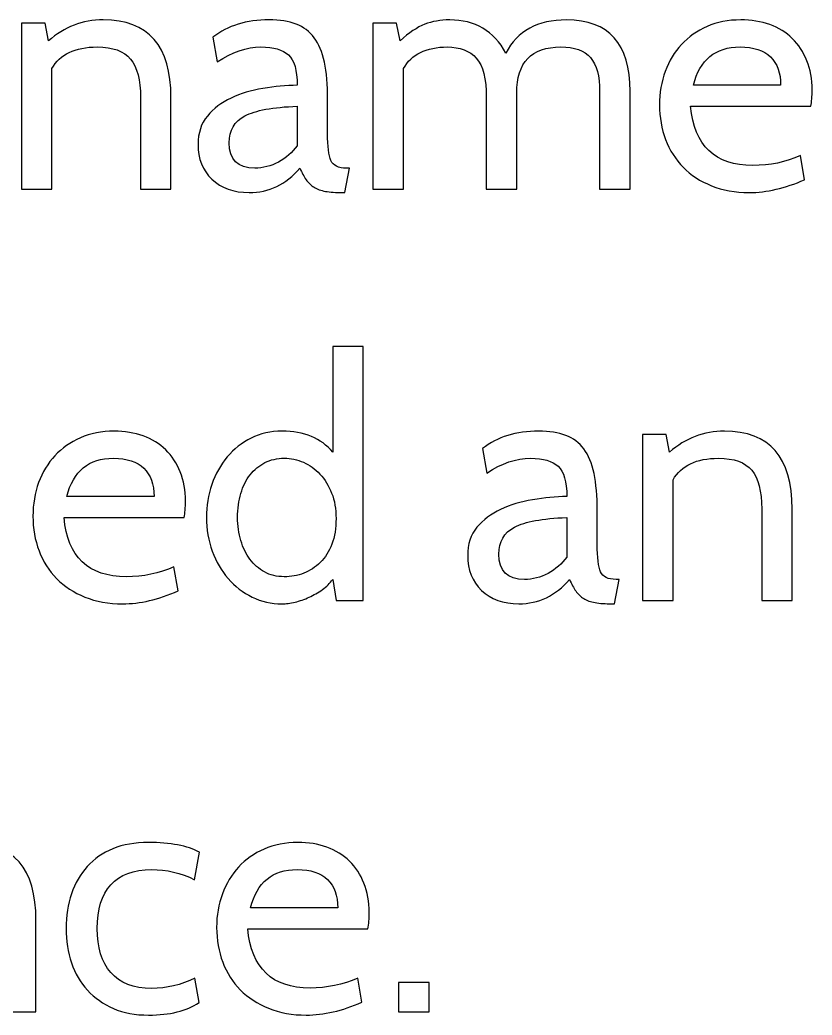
# Model space of a CAD drawing. Header units: centimetres. Extents: x -24 to 24.1, y -20.7 to 0.5.
# Drawn here: x 7.872 to 9.855, y -10.819 to -8.33 of the extents above; entities that cross this region are included whole.
import ezdxf

# ---------------------------------------------------------------- set-up
doc = ezdxf.new("R2010")
doc.units = ezdxf.units.CM
doc.header["$MEASUREMENT"] = 0
doc.layers.add('Layer 1', color=7, linetype='Continuous')

msp = doc.modelspace()

# ---------------------------------------------------------------- linework, layer by layer
at = {"layer": 'Layer 1', "color": 250}
for points, knots in [([(8.25016, -8.75331), (8.25016, -8.75331), (8.17395, -8.75331), (8.17395, -8.75331), (8.17395, -8.75331), (8.17395, -8.75331), (8.17395, -8.52471), (8.17395, -8.52471), (8.17395, -8.52471), (8.17395, -8.48012), (8.16563, -8.4478), (8.14898, -8.42777), (8.14898, -8.42777), (8.13233, -8.40773), (8.10453, -8.39771), (8.06558, -8.39771), (8.06558, -8.39771), (8.01027, -8.39771), (7.97245, -8.41577), (7.95213, -8.4519), (7.95213, -8.4519), (7.95213, -8.4519), (7.95213, -8.75331), (7.95213, -8.75331), (7.95213, -8.75331), (7.95213, -8.75331), (7.87593, -8.75331), (7.87593, -8.75331), (7.87593, -8.75331), (7.87593, -8.75331), (7.87593, -8.33844), (7.87593, -8.33844), (7.87593, -8.33844), (7.87593, -8.33844), (7.93519, -8.33844), (7.93519, -8.33844), (7.93519, -8.33844), (7.93519, -8.33844), (7.94366, -8.38247), (7.94366, -8.38247), (7.94366, -8.38247), (7.98317, -8.34747), (8.02889, -8.32997), (8.08082, -8.32997), (8.08082, -8.32997), (8.19371, -8.32997), (8.25016, -8.39489), (8.25016, -8.52471), (8.25016, -8.52471), (8.25016, -8.52471), (8.25016, -8.75331), (8.25016, -8.75331)], [0, 0, 0, 0, 0.0714286, 0.0714286, 0.0714286, 0.0714286, 0.1428571, 0.1428571, 0.1428571, 0.1428571, 0.2142857, 0.2142857, 0.2142857, 0.2142857, 0.2857143, 0.2857143, 0.2857143, 0.2857143, 0.3571429, 0.3571429, 0.3571429, 0.3571429, 0.4285714, 0.4285714, 0.4285714, 0.4285714, 0.5, 0.5, 0.5, 0.5, 0.5714286, 0.5714286, 0.5714286, 0.5714286, 0.6428571, 0.6428571, 0.6428571, 0.6428571, 0.7142857, 0.7142857, 0.7142857, 0.7142857, 0.7857143, 0.7857143, 0.7857143, 0.7857143, 0.8571429, 0.8571429, 0.8571429, 0.8571429, 1, 1, 1, 1]), ([(8.6972, -8.70082), (8.6972, -8.70082), (8.68534, -8.76178), (8.68534, -8.76178), (8.68534, -8.76178), (8.68534, -8.76178), (8.67942, -8.76178), (8.67942, -8.76178), (8.67942, -8.76178), (8.66248, -8.76178), (8.64837, -8.76079), (8.63708, -8.75881), (8.63708, -8.75881), (8.6258, -8.75684), (8.6162, -8.75345), (8.6083, -8.74865), (8.6083, -8.74865), (8.6004, -8.74386), (8.59376, -8.73751), (8.5884, -8.7296), (8.5884, -8.7296), (8.58304, -8.7217), (8.57782, -8.71211), (8.57274, -8.70082), (8.57274, -8.70082), (8.53774, -8.74146), (8.49541, -8.76178), (8.44574, -8.76178), (8.44574, -8.76178), (8.40679, -8.76178), (8.37575, -8.75063), (8.3526, -8.72833), (8.3526, -8.72833), (8.32946, -8.70604), (8.31789, -8.67711), (8.31789, -8.64155), (8.31789, -8.64155), (8.31789, -8.61276), (8.32565, -8.58906), (8.34117, -8.57043), (8.34117, -8.57043), (8.3567, -8.5518), (8.37645, -8.53684), (8.40044, -8.52556), (8.40044, -8.52556), (8.42443, -8.51427), (8.4511, -8.50622), (8.48045, -8.50143), (8.48045, -8.50143), (8.5098, -8.49663), (8.53831, -8.49395), (8.56596, -8.49338), (8.56596, -8.49338), (8.56596, -8.45613), (8.55877, -8.43087), (8.54437, -8.41761), (8.54437, -8.41761), (8.52998, -8.40434), (8.50698, -8.39771), (8.47537, -8.39771), (8.47537, -8.39771), (8.43925, -8.39771), (8.40284, -8.41013), (8.36615, -8.43496), (8.36615, -8.43496), (8.36615, -8.43496), (8.35514, -8.37316), (8.35514, -8.37316), (8.35514, -8.37316), (8.3924, -8.34437), (8.43925, -8.32997), (8.49569, -8.32997), (8.49569, -8.32997), (8.52222, -8.32997), (8.5448, -8.3335), (8.56342, -8.34056), (8.56342, -8.34056), (8.58205, -8.34761), (8.59715, -8.3589), (8.60872, -8.37443), (8.60872, -8.37443), (8.62029, -8.38995), (8.62876, -8.41041), (8.63412, -8.43581), (8.63412, -8.43581), (8.63948, -8.46121), (8.64216, -8.49225), (8.64216, -8.52894), (8.64216, -8.52894), (8.64216, -8.52894), (8.64216, -8.61361), (8.64216, -8.61361), (8.64216, -8.61361), (8.64216, -8.64635), (8.64499, -8.66907), (8.65063, -8.68177), (8.65063, -8.68177), (8.65628, -8.69447), (8.66926, -8.70082), (8.68958, -8.70082), (8.68958, -8.70082), (8.68958, -8.70082), (8.6972, -8.70082), (8.6972, -8.70082)], [0, 0, 0, 0, 0.037037, 0.037037, 0.037037, 0.037037, 0.0740741, 0.0740741, 0.0740741, 0.0740741, 0.1111111, 0.1111111, 0.1111111, 0.1111111, 0.1481481, 0.1481481, 0.1481481, 0.1481481, 0.1851852, 0.1851852, 0.1851852, 0.1851852, 0.2222222, 0.2222222, 0.2222222, 0.2222222, 0.2592593, 0.2592593, 0.2592593, 0.2592593, 0.2962963, 0.2962963, 0.2962963, 0.2962963, 0.3333333, 0.3333333, 0.3333333, 0.3333333, 0.3703704, 0.3703704, 0.3703704, 0.3703704, 0.4074074, 0.4074074, 0.4074074, 0.4074074, 0.4444444, 0.4444444, 0.4444444, 0.4444444, 0.4814815, 0.4814815, 0.4814815, 0.4814815, 0.5185185, 0.5185185, 0.5185185, 0.5185185, 0.5555556, 0.5555556, 0.5555556, 0.5555556, 0.5925926, 0.5925926, 0.5925926, 0.5925926, 0.6296296, 0.6296296, 0.6296296, 0.6296296, 0.6666667, 0.6666667, 0.6666667, 0.6666667, 0.7037037, 0.7037037, 0.7037037, 0.7037037, 0.7407407, 0.7407407, 0.7407407, 0.7407407, 0.7777778, 0.7777778, 0.7777778, 0.7777778, 0.8148148, 0.8148148, 0.8148148, 0.8148148, 0.8518519, 0.8518519, 0.8518519, 0.8518519, 0.8888889, 0.8888889, 0.8888889, 0.8888889, 0.9259259, 0.9259259, 0.9259259, 0.9259259, 1, 1, 1, 1]), ([(9.39909, -8.75331), (9.39909, -8.75331), (9.32289, -8.75331), (9.32289, -8.75331), (9.32289, -8.75331), (9.32289, -8.75331), (9.32289, -8.50947), (9.32289, -8.50947), (9.32289, -8.50947), (9.32289, -8.47052), (9.31527, -8.44216), (9.30003, -8.42438), (9.30003, -8.42438), (9.28479, -8.4066), (9.25995, -8.39771), (9.22552, -8.39771), (9.22552, -8.39771), (9.15214, -8.39771), (9.11545, -8.43609), (9.11545, -8.51286), (9.11545, -8.51286), (9.11545, -8.51286), (9.11545, -8.75331), (9.11545, -8.75331), (9.11545, -8.75331), (9.11545, -8.75331), (9.03925, -8.75331), (9.03925, -8.75331), (9.03925, -8.75331), (9.03925, -8.75331), (9.03925, -8.52471), (9.03925, -8.52471), (9.03925, -8.52471), (9.03925, -8.4773), (9.03093, -8.44428), (9.01427, -8.42565), (9.01427, -8.42565), (8.99762, -8.40702), (8.97349, -8.39771), (8.94188, -8.39771), (8.94188, -8.39771), (8.88883, -8.39771), (8.85214, -8.41577), (8.83182, -8.4519), (8.83182, -8.4519), (8.83182, -8.4519), (8.83182, -8.75331), (8.83182, -8.75331), (8.83182, -8.75331), (8.83182, -8.75331), (8.75562, -8.75331), (8.75562, -8.75331), (8.75562, -8.75331), (8.75562, -8.75331), (8.75562, -8.33844), (8.75562, -8.33844), (8.75562, -8.33844), (8.75562, -8.33844), (8.81488, -8.33844), (8.81488, -8.33844), (8.81488, -8.33844), (8.81488, -8.33844), (8.82335, -8.38247), (8.82335, -8.38247), (8.82335, -8.38247), (8.84593, -8.36215), (8.86653, -8.34832), (8.88516, -8.34098), (8.88516, -8.34098), (8.90378, -8.33364), (8.92467, -8.32997), (8.94781, -8.32997), (8.94781, -8.32997), (9.01103, -8.32997), (9.05788, -8.35763), (9.08836, -8.41295), (9.08836, -8.41295), (9.11714, -8.35763), (9.16766, -8.32997), (9.23991, -8.32997), (9.23991, -8.32997), (9.34603, -8.32997), (9.39909, -8.38952), (9.39909, -8.50862), (9.39909, -8.50862), (9.39909, -8.50862), (9.39909, -8.75331), (9.39909, -8.75331)], [0, 0, 0, 0, 0.0434783, 0.0434783, 0.0434783, 0.0434783, 0.0869565, 0.0869565, 0.0869565, 0.0869565, 0.1304348, 0.1304348, 0.1304348, 0.1304348, 0.173913, 0.173913, 0.173913, 0.173913, 0.2173913, 0.2173913, 0.2173913, 0.2173913, 0.2608696, 0.2608696, 0.2608696, 0.2608696, 0.3043478, 0.3043478, 0.3043478, 0.3043478, 0.3478261, 0.3478261, 0.3478261, 0.3478261, 0.3913043, 0.3913043, 0.3913043, 0.3913043, 0.4347826, 0.4347826, 0.4347826, 0.4347826, 0.4782609, 0.4782609, 0.4782609, 0.4782609, 0.5217391, 0.5217391, 0.5217391, 0.5217391, 0.5652174, 0.5652174, 0.5652174, 0.5652174, 0.6086957, 0.6086957, 0.6086957, 0.6086957, 0.6521739, 0.6521739, 0.6521739, 0.6521739, 0.6956522, 0.6956522, 0.6956522, 0.6956522, 0.7391304, 0.7391304, 0.7391304, 0.7391304, 0.7826087, 0.7826087, 0.7826087, 0.7826087, 0.826087, 0.826087, 0.826087, 0.826087, 0.8695652, 0.8695652, 0.8695652, 0.8695652, 0.9130435, 0.9130435, 0.9130435, 0.9130435, 1, 1, 1, 1]), ([(9.85121, -8.54588), (9.85121, -8.54588), (9.55064, -8.54588), (9.55064, -8.54588), (9.55064, -8.54588), (9.55967, -8.64465), (9.6116, -8.69404), (9.70643, -8.69404), (9.70643, -8.69404), (9.74876, -8.69404), (9.78855, -8.68586), (9.82581, -8.66949), (9.82581, -8.66949), (9.82581, -8.66949), (9.83597, -8.7296), (9.83597, -8.7296), (9.83597, -8.7296), (9.78686, -8.75105), (9.74058, -8.76178), (9.69711, -8.76178), (9.69711, -8.76178), (9.66212, -8.76178), (9.63065, -8.75613), (9.60271, -8.74484), (9.60271, -8.74484), (9.57477, -8.73355), (9.5512, -8.71817), (9.53201, -8.6987), (9.53201, -8.6987), (9.51282, -8.67923), (9.49815, -8.65608), (9.48799, -8.62927), (9.48799, -8.62927), (9.47783, -8.60246), (9.47275, -8.57353), (9.47275, -8.54249), (9.47275, -8.54249), (9.47275, -8.51257), (9.47754, -8.48463), (9.48714, -8.45867), (9.48714, -8.45867), (9.49674, -8.4327), (9.51028, -8.41027), (9.52778, -8.39136), (9.52778, -8.39136), (9.54528, -8.37245), (9.56659, -8.35749), (9.5917, -8.34649), (9.5917, -8.34649), (9.61682, -8.33548), (9.6449, -8.32997), (9.67595, -8.32997), (9.67595, -8.32997), (9.70248, -8.32997), (9.72675, -8.33393), (9.74876, -8.34183), (9.74876, -8.34183), (9.77077, -8.34973), (9.78954, -8.3613), (9.80506, -8.37654), (9.80506, -8.37654), (9.82059, -8.39178), (9.83272, -8.41027), (9.84147, -8.432), (9.84147, -8.432), (9.85022, -8.45373), (9.85459, -8.47814), (9.85459, -8.50524), (9.85459, -8.50524), (9.85459, -8.52104), (9.85347, -8.53459), (9.85121, -8.54588)], [0, 0, 0, 0, 0.0526316, 0.0526316, 0.0526316, 0.0526316, 0.1052632, 0.1052632, 0.1052632, 0.1052632, 0.1578947, 0.1578947, 0.1578947, 0.1578947, 0.2105263, 0.2105263, 0.2105263, 0.2105263, 0.2631579, 0.2631579, 0.2631579, 0.2631579, 0.3157895, 0.3157895, 0.3157895, 0.3157895, 0.3684211, 0.3684211, 0.3684211, 0.3684211, 0.4210526, 0.4210526, 0.4210526, 0.4210526, 0.4736842, 0.4736842, 0.4736842, 0.4736842, 0.5263158, 0.5263158, 0.5263158, 0.5263158, 0.5789474, 0.5789474, 0.5789474, 0.5789474, 0.6315789, 0.6315789, 0.6315789, 0.6315789, 0.6842105, 0.6842105, 0.6842105, 0.6842105, 0.7368421, 0.7368421, 0.7368421, 0.7368421, 0.7894737, 0.7894737, 0.7894737, 0.7894737, 0.8421053, 0.8421053, 0.8421053, 0.8421053, 0.8947368, 0.8947368, 0.8947368, 0.8947368, 1, 1, 1, 1]), ([(9.67425, -8.39771), (9.61273, -8.39771), (9.57378, -8.4296), (9.55741, -8.49338), (9.55741, -8.49338), (9.55741, -8.49338), (9.77585, -8.49338), (9.77585, -8.49338), (9.77585, -8.49338), (9.77585, -8.4629), (9.76739, -8.43934), (9.75045, -8.42269), (9.75045, -8.42269), (9.73352, -8.40603), (9.70812, -8.39771), (9.67425, -8.39771)], [0, 0, 0, 0, 0.2, 0.2, 0.2, 0.2, 0.4, 0.4, 0.4, 0.4, 0.6, 0.6, 0.6, 0.6, 1, 1, 1, 1]), ([(8.56596, -8.64494), (8.56596, -8.64494), (8.56596, -8.54588), (8.56596, -8.54588), (8.56596, -8.54588), (8.505, -8.54813), (8.4614, -8.55618), (8.43515, -8.57001), (8.43515, -8.57001), (8.40891, -8.58383), (8.39578, -8.60627), (8.39578, -8.63732), (8.39578, -8.63732), (8.39578, -8.67965), (8.41723, -8.70082), (8.46013, -8.70082), (8.46013, -8.70082), (8.48045, -8.70082), (8.50007, -8.69574), (8.51897, -8.68558), (8.51897, -8.68558), (8.53788, -8.67542), (8.55355, -8.66187), (8.56596, -8.64494)], [0, 0, 0, 0, 0.1428571, 0.1428571, 0.1428571, 0.1428571, 0.2857143, 0.2857143, 0.2857143, 0.2857143, 0.4285714, 0.4285714, 0.4285714, 0.4285714, 0.5714286, 0.5714286, 0.5714286, 0.5714286, 0.7142857, 0.7142857, 0.7142857, 0.7142857, 1, 1, 1, 1]), ([(8.73104, -9.78202), (8.73104, -9.78202), (8.66331, -9.78202), (8.66331, -9.78202), (8.66331, -9.78202), (8.66331, -9.78202), (8.65484, -9.72953), (8.65484, -9.72953), (8.65484, -9.72953), (8.64807, -9.73912), (8.63946, -9.74759), (8.62902, -9.75493), (8.62902, -9.75493), (8.61858, -9.76226), (8.60757, -9.76861), (8.596, -9.77398), (8.596, -9.77398), (8.58443, -9.77934), (8.57271, -9.78343), (8.56086, -9.78625), (8.56086, -9.78625), (8.54901, -9.78908), (8.538, -9.79049), (8.52784, -9.79049), (8.52784, -9.79049), (8.50131, -9.79049), (8.47648, -9.78484), (8.45333, -9.77355), (8.45333, -9.77355), (8.43019, -9.76226), (8.41015, -9.74688), (8.39322, -9.72741), (8.39322, -9.72741), (8.37629, -9.70794), (8.36302, -9.68508), (8.35343, -9.65883), (8.35343, -9.65883), (8.34383, -9.63258), (8.33903, -9.6045), (8.33903, -9.57459), (8.33903, -9.57459), (8.33903, -9.5458), (8.34355, -9.51828), (8.35258, -9.49204), (8.35258, -9.49204), (8.36161, -9.46579), (8.37445, -9.44279), (8.3911, -9.42303), (8.3911, -9.42303), (8.40775, -9.40328), (8.42765, -9.38761), (8.45079, -9.37604), (8.45079, -9.37604), (8.47394, -9.36447), (8.49962, -9.35868), (8.52784, -9.35868), (8.52784, -9.35868), (8.58372, -9.35868), (8.62605, -9.37618), (8.65484, -9.41118), (8.65484, -9.41118), (8.65484, -9.41118), (8.65484, -9.14702), (8.65484, -9.14702), (8.65484, -9.14702), (8.65484, -9.14702), (8.73104, -9.14702), (8.73104, -9.14702), (8.73104, -9.14702), (8.73104, -9.14702), (8.73104, -9.78202), (8.73104, -9.78202)], [0, 0, 0, 0, 0.0526316, 0.0526316, 0.0526316, 0.0526316, 0.1052632, 0.1052632, 0.1052632, 0.1052632, 0.1578947, 0.1578947, 0.1578947, 0.1578947, 0.2105263, 0.2105263, 0.2105263, 0.2105263, 0.2631579, 0.2631579, 0.2631579, 0.2631579, 0.3157895, 0.3157895, 0.3157895, 0.3157895, 0.3684211, 0.3684211, 0.3684211, 0.3684211, 0.4210526, 0.4210526, 0.4210526, 0.4210526, 0.4736842, 0.4736842, 0.4736842, 0.4736842, 0.5263158, 0.5263158, 0.5263158, 0.5263158, 0.5789474, 0.5789474, 0.5789474, 0.5789474, 0.6315789, 0.6315789, 0.6315789, 0.6315789, 0.6842105, 0.6842105, 0.6842105, 0.6842105, 0.7368421, 0.7368421, 0.7368421, 0.7368421, 0.7894737, 0.7894737, 0.7894737, 0.7894737, 0.8421053, 0.8421053, 0.8421053, 0.8421053, 0.8947368, 0.8947368, 0.8947368, 0.8947368, 1, 1, 1, 1]), ([(8.28315, -9.57459), (8.28315, -9.57459), (7.98258, -9.57459), (7.98258, -9.57459), (7.98258, -9.57459), (7.99161, -9.67336), (8.04354, -9.72275), (8.13837, -9.72275), (8.13837, -9.72275), (8.1807, -9.72275), (8.22049, -9.71457), (8.25775, -9.6982), (8.25775, -9.6982), (8.25775, -9.6982), (8.26791, -9.75831), (8.26791, -9.75831), (8.26791, -9.75831), (8.2188, -9.77976), (8.17252, -9.79049), (8.12905, -9.79049), (8.12905, -9.79049), (8.09406, -9.79049), (8.06259, -9.78484), (8.03465, -9.77355), (8.03465, -9.77355), (8.00671, -9.76226), (7.98314, -9.74688), (7.96395, -9.72741), (7.96395, -9.72741), (7.94476, -9.70794), (7.93009, -9.68479), (7.91993, -9.65798), (7.91993, -9.65798), (7.90977, -9.63117), (7.90469, -9.60224), (7.90469, -9.5712), (7.90469, -9.5712), (7.90469, -9.54128), (7.90948, -9.51334), (7.91908, -9.48738), (7.91908, -9.48738), (7.92868, -9.46141), (7.94222, -9.43898), (7.95972, -9.42007), (7.95972, -9.42007), (7.97722, -9.40116), (7.99853, -9.3862), (8.02364, -9.3752), (8.02364, -9.3752), (8.04876, -9.36419), (8.07684, -9.35868), (8.10789, -9.35868), (8.10789, -9.35868), (8.13442, -9.35868), (8.15869, -9.36264), (8.1807, -9.37054), (8.1807, -9.37054), (8.20271, -9.37844), (8.22148, -9.39001), (8.237, -9.40525), (8.237, -9.40525), (8.25253, -9.42049), (8.26466, -9.43898), (8.27341, -9.46071), (8.27341, -9.46071), (8.28216, -9.48244), (8.28653, -9.50685), (8.28653, -9.53395), (8.28653, -9.53395), (8.28653, -9.54975), (8.28541, -9.5633), (8.28315, -9.57459)], [0, 0, 0, 0, 0.0526316, 0.0526316, 0.0526316, 0.0526316, 0.1052632, 0.1052632, 0.1052632, 0.1052632, 0.1578947, 0.1578947, 0.1578947, 0.1578947, 0.2105263, 0.2105263, 0.2105263, 0.2105263, 0.2631579, 0.2631579, 0.2631579, 0.2631579, 0.3157895, 0.3157895, 0.3157895, 0.3157895, 0.3684211, 0.3684211, 0.3684211, 0.3684211, 0.4210526, 0.4210526, 0.4210526, 0.4210526, 0.4736842, 0.4736842, 0.4736842, 0.4736842, 0.5263158, 0.5263158, 0.5263158, 0.5263158, 0.5789474, 0.5789474, 0.5789474, 0.5789474, 0.6315789, 0.6315789, 0.6315789, 0.6315789, 0.6842105, 0.6842105, 0.6842105, 0.6842105, 0.7368421, 0.7368421, 0.7368421, 0.7368421, 0.7894737, 0.7894737, 0.7894737, 0.7894737, 0.8421053, 0.8421053, 0.8421053, 0.8421053, 0.8947368, 0.8947368, 0.8947368, 0.8947368, 1, 1, 1, 1]), ([(9.37197, -9.72953), (9.37197, -9.72953), (9.36011, -9.79049), (9.36011, -9.79049), (9.36011, -9.79049), (9.36011, -9.79049), (9.35419, -9.79049), (9.35419, -9.79049), (9.35419, -9.79049), (9.33725, -9.79049), (9.32314, -9.7895), (9.31185, -9.78752), (9.31185, -9.78752), (9.30057, -9.78555), (9.29097, -9.78216), (9.28307, -9.77736), (9.28307, -9.77736), (9.27517, -9.77257), (9.26853, -9.76622), (9.26317, -9.75831), (9.26317, -9.75831), (9.25781, -9.75041), (9.25259, -9.74082), (9.24751, -9.72953), (9.24751, -9.72953), (9.21251, -9.77017), (9.17018, -9.79049), (9.12051, -9.79049), (9.12051, -9.79049), (9.08156, -9.79049), (9.05052, -9.77934), (9.02737, -9.75704), (9.02737, -9.75704), (9.00423, -9.73475), (8.99266, -9.70582), (8.99266, -9.67026), (8.99266, -9.67026), (8.99266, -9.64147), (9.00042, -9.61777), (9.01594, -9.59914), (9.01594, -9.59914), (9.03147, -9.58051), (9.05122, -9.56555), (9.07521, -9.55427), (9.07521, -9.55427), (9.0992, -9.54298), (9.12587, -9.53493), (9.15522, -9.53014), (9.15522, -9.53014), (9.18457, -9.52534), (9.21308, -9.52266), (9.24073, -9.52209), (9.24073, -9.52209), (9.24073, -9.48484), (9.23354, -9.45958), (9.21914, -9.44632), (9.21914, -9.44632), (9.20475, -9.43305), (9.18175, -9.42642), (9.15014, -9.42642), (9.15014, -9.42642), (9.11402, -9.42642), (9.07761, -9.43884), (9.04092, -9.46367), (9.04092, -9.46367), (9.04092, -9.46367), (9.02991, -9.40187), (9.02991, -9.40187), (9.02991, -9.40187), (9.06717, -9.37308), (9.11402, -9.35868), (9.17046, -9.35868), (9.17046, -9.35868), (9.19699, -9.35868), (9.21957, -9.36221), (9.23819, -9.36927), (9.23819, -9.36927), (9.25682, -9.37632), (9.27192, -9.38761), (9.28349, -9.40314), (9.28349, -9.40314), (9.29506, -9.41866), (9.30353, -9.43912), (9.30889, -9.46452), (9.30889, -9.46452), (9.31425, -9.48992), (9.31693, -9.52096), (9.31693, -9.55765), (9.31693, -9.55765), (9.31693, -9.55765), (9.31693, -9.64232), (9.31693, -9.64232), (9.31693, -9.64232), (9.31693, -9.67506), (9.31976, -9.69778), (9.3254, -9.71048), (9.3254, -9.71048), (9.33105, -9.72318), (9.34403, -9.72953), (9.36435, -9.72953), (9.36435, -9.72953), (9.36435, -9.72953), (9.37197, -9.72953), (9.37197, -9.72953)], [0, 0, 0, 0, 0.037037, 0.037037, 0.037037, 0.037037, 0.0740741, 0.0740741, 0.0740741, 0.0740741, 0.1111111, 0.1111111, 0.1111111, 0.1111111, 0.1481481, 0.1481481, 0.1481481, 0.1481481, 0.1851852, 0.1851852, 0.1851852, 0.1851852, 0.2222222, 0.2222222, 0.2222222, 0.2222222, 0.2592593, 0.2592593, 0.2592593, 0.2592593, 0.2962963, 0.2962963, 0.2962963, 0.2962963, 0.3333333, 0.3333333, 0.3333333, 0.3333333, 0.3703704, 0.3703704, 0.3703704, 0.3703704, 0.4074074, 0.4074074, 0.4074074, 0.4074074, 0.4444444, 0.4444444, 0.4444444, 0.4444444, 0.4814815, 0.4814815, 0.4814815, 0.4814815, 0.5185185, 0.5185185, 0.5185185, 0.5185185, 0.5555556, 0.5555556, 0.5555556, 0.5555556, 0.5925926, 0.5925926, 0.5925926, 0.5925926, 0.6296296, 0.6296296, 0.6296296, 0.6296296, 0.6666667, 0.6666667, 0.6666667, 0.6666667, 0.7037037, 0.7037037, 0.7037037, 0.7037037, 0.7407407, 0.7407407, 0.7407407, 0.7407407, 0.7777778, 0.7777778, 0.7777778, 0.7777778, 0.8148148, 0.8148148, 0.8148148, 0.8148148, 0.8518519, 0.8518519, 0.8518519, 0.8518519, 0.8888889, 0.8888889, 0.8888889, 0.8888889, 0.9259259, 0.9259259, 0.9259259, 0.9259259, 1, 1, 1, 1]), ([(9.80462, -9.78202), (9.80462, -9.78202), (9.72841, -9.78202), (9.72841, -9.78202), (9.72841, -9.78202), (9.72841, -9.78202), (9.72841, -9.55342), (9.72841, -9.55342), (9.72841, -9.55342), (9.72841, -9.50883), (9.72009, -9.47651), (9.70344, -9.45648), (9.70344, -9.45648), (9.68679, -9.43644), (9.65899, -9.42642), (9.62004, -9.42642), (9.62004, -9.42642), (9.56473, -9.42642), (9.52691, -9.44448), (9.50659, -9.48061), (9.50659, -9.48061), (9.50659, -9.48061), (9.50659, -9.78202), (9.50659, -9.78202), (9.50659, -9.78202), (9.50659, -9.78202), (9.43039, -9.78202), (9.43039, -9.78202), (9.43039, -9.78202), (9.43039, -9.78202), (9.43039, -9.36715), (9.43039, -9.36715), (9.43039, -9.36715), (9.43039, -9.36715), (9.48965, -9.36715), (9.48965, -9.36715), (9.48965, -9.36715), (9.48965, -9.36715), (9.49812, -9.41118), (9.49812, -9.41118), (9.49812, -9.41118), (9.53763, -9.37618), (9.58335, -9.35868), (9.63528, -9.35868), (9.63528, -9.35868), (9.74817, -9.35868), (9.80462, -9.4236), (9.80462, -9.55342), (9.80462, -9.55342), (9.80462, -9.55342), (9.80462, -9.78202), (9.80462, -9.78202)], [0, 0, 0, 0, 0.0714286, 0.0714286, 0.0714286, 0.0714286, 0.1428571, 0.1428571, 0.1428571, 0.1428571, 0.2142857, 0.2142857, 0.2142857, 0.2142857, 0.2857143, 0.2857143, 0.2857143, 0.2857143, 0.3571429, 0.3571429, 0.3571429, 0.3571429, 0.4285714, 0.4285714, 0.4285714, 0.4285714, 0.5, 0.5, 0.5, 0.5, 0.5714286, 0.5714286, 0.5714286, 0.5714286, 0.6428571, 0.6428571, 0.6428571, 0.6428571, 0.7142857, 0.7142857, 0.7142857, 0.7142857, 0.7857143, 0.7857143, 0.7857143, 0.7857143, 0.8571429, 0.8571429, 0.8571429, 0.8571429, 1, 1, 1, 1]), ([(8.10619, -9.42642), (8.04467, -9.42642), (8.00572, -9.45831), (7.98935, -9.52209), (7.98935, -9.52209), (7.98935, -9.52209), (8.20779, -9.52209), (8.20779, -9.52209), (8.20779, -9.52209), (8.20779, -9.49161), (8.19933, -9.46805), (8.18239, -9.4514), (8.18239, -9.4514), (8.16546, -9.43474), (8.14006, -9.42642), (8.10619, -9.42642)], [0, 0, 0, 0, 0.2, 0.2, 0.2, 0.2, 0.4, 0.4, 0.4, 0.4, 0.6, 0.6, 0.6, 0.6, 1, 1, 1, 1]), ([(8.53377, -9.42642), (8.51571, -9.42642), (8.49948, -9.43009), (8.48508, -9.43743), (8.48508, -9.43743), (8.47069, -9.44476), (8.45841, -9.45492), (8.44825, -9.46791), (8.44825, -9.46791), (8.43809, -9.48089), (8.43033, -9.49641), (8.42497, -9.51447), (8.42497, -9.51447), (8.41961, -9.53253), (8.41693, -9.55257), (8.41693, -9.57459), (8.41693, -9.57459), (8.41693, -9.59491), (8.41961, -9.6141), (8.42497, -9.63216), (8.42497, -9.63216), (8.43033, -9.65022), (8.43795, -9.66589), (8.44783, -9.67915), (8.44783, -9.67915), (8.45771, -9.69241), (8.46984, -9.703), (8.48424, -9.7109), (8.48424, -9.7109), (8.49863, -9.7188), (8.51514, -9.72275), (8.53377, -9.72275), (8.53377, -9.72275), (8.5507, -9.72275), (8.56693, -9.71979), (8.58245, -9.71386), (8.58245, -9.71386), (8.59797, -9.70794), (8.6118, -9.69891), (8.62394, -9.68677), (8.62394, -9.68677), (8.63607, -9.67463), (8.64567, -9.65939), (8.65272, -9.64105), (8.65272, -9.64105), (8.65978, -9.6227), (8.66331, -9.6014), (8.66331, -9.57713), (8.66331, -9.57713), (8.66331, -9.55342), (8.65964, -9.53225), (8.6523, -9.51363), (8.6523, -9.51363), (8.64496, -9.495), (8.63523, -9.47919), (8.62309, -9.46621), (8.62309, -9.46621), (8.61096, -9.45323), (8.59713, -9.44335), (8.5816, -9.43658), (8.5816, -9.43658), (8.56608, -9.42981), (8.55014, -9.42642), (8.53377, -9.42642)], [0, 0, 0, 0, 0.0588235, 0.0588235, 0.0588235, 0.0588235, 0.1176471, 0.1176471, 0.1176471, 0.1176471, 0.1764706, 0.1764706, 0.1764706, 0.1764706, 0.2352941, 0.2352941, 0.2352941, 0.2352941, 0.2941176, 0.2941176, 0.2941176, 0.2941176, 0.3529412, 0.3529412, 0.3529412, 0.3529412, 0.4117647, 0.4117647, 0.4117647, 0.4117647, 0.4705882, 0.4705882, 0.4705882, 0.4705882, 0.5294118, 0.5294118, 0.5294118, 0.5294118, 0.5882353, 0.5882353, 0.5882353, 0.5882353, 0.6470588, 0.6470588, 0.6470588, 0.6470588, 0.7058824, 0.7058824, 0.7058824, 0.7058824, 0.7647059, 0.7647059, 0.7647059, 0.7647059, 0.8235294, 0.8235294, 0.8235294, 0.8235294, 0.8823529, 0.8823529, 0.8823529, 0.8823529, 1, 1, 1, 1]), ([(9.24073, -9.67365), (9.24073, -9.67365), (9.24073, -9.57459), (9.24073, -9.57459), (9.24073, -9.57459), (9.17977, -9.57684), (9.13617, -9.58489), (9.10992, -9.59872), (9.10992, -9.59872), (9.08368, -9.61254), (9.07055, -9.63498), (9.07055, -9.66603), (9.07055, -9.66603), (9.07055, -9.70836), (9.092, -9.72953), (9.1349, -9.72953), (9.1349, -9.72953), (9.15522, -9.72953), (9.17484, -9.72445), (9.19374, -9.71429), (9.19374, -9.71429), (9.21265, -9.70413), (9.22832, -9.69058), (9.24073, -9.67365)], [0, 0, 0, 0, 0.1428571, 0.1428571, 0.1428571, 0.1428571, 0.2857143, 0.2857143, 0.2857143, 0.2857143, 0.4285714, 0.4285714, 0.4285714, 0.4285714, 0.5714286, 0.5714286, 0.5714286, 0.5714286, 0.7142857, 0.7142857, 0.7142857, 0.7142857, 1, 1, 1, 1]), ([(7.91232, -10.81073), (7.91232, -10.81073), (7.83611, -10.81073), (7.83611, -10.81073), (7.83611, -10.81073), (7.83611, -10.81073), (7.83611, -10.58213), (7.83611, -10.58213), (7.83611, -10.58213), (7.83611, -10.53754), (7.82779, -10.50522), (7.81114, -10.48519), (7.81114, -10.48519), (7.79449, -10.46515), (7.76669, -10.45513), (7.72774, -10.45513), (7.72774, -10.45513), (7.67243, -10.45513), (7.63461, -10.47319), (7.61429, -10.50932), (7.61429, -10.50932), (7.61429, -10.50932), (7.61429, -10.81073), (7.61429, -10.81073), (7.61429, -10.81073), (7.61429, -10.81073), (7.53809, -10.81073), (7.53809, -10.81073), (7.53809, -10.81073), (7.53809, -10.81073), (7.53809, -10.39586), (7.53809, -10.39586), (7.53809, -10.39586), (7.53809, -10.39586), (7.59735, -10.39586), (7.59735, -10.39586), (7.59735, -10.39586), (7.59735, -10.39586), (7.60582, -10.43989), (7.60582, -10.43989), (7.60582, -10.43989), (7.64533, -10.40489), (7.69105, -10.38739), (7.74298, -10.38739), (7.74298, -10.38739), (7.85587, -10.38739), (7.91232, -10.45231), (7.91232, -10.58213), (7.91232, -10.58213), (7.91232, -10.58213), (7.91232, -10.81073), (7.91232, -10.81073)], [0, 0, 0, 0, 0.0714286, 0.0714286, 0.0714286, 0.0714286, 0.1428571, 0.1428571, 0.1428571, 0.1428571, 0.2142857, 0.2142857, 0.2142857, 0.2142857, 0.2857143, 0.2857143, 0.2857143, 0.2857143, 0.3571429, 0.3571429, 0.3571429, 0.3571429, 0.4285714, 0.4285714, 0.4285714, 0.4285714, 0.5, 0.5, 0.5, 0.5, 0.5714286, 0.5714286, 0.5714286, 0.5714286, 0.6428571, 0.6428571, 0.6428571, 0.6428571, 0.7142857, 0.7142857, 0.7142857, 0.7142857, 0.7857143, 0.7857143, 0.7857143, 0.7857143, 0.8571429, 0.8571429, 0.8571429, 0.8571429, 1, 1, 1, 1]), ([(8.19426, -10.8192), (8.16096, -10.8192), (8.1316, -10.81369), (8.1062, -10.80269), (8.1062, -10.80269), (8.0808, -10.79168), (8.05921, -10.77644), (8.04143, -10.75697), (8.04143, -10.75697), (8.02365, -10.73749), (8.01025, -10.71463), (8.00122, -10.68839), (8.00122, -10.68839), (7.99219, -10.66214), (7.98767, -10.63349), (7.98767, -10.60245), (7.98767, -10.60245), (7.98767, -10.57084), (7.99219, -10.54191), (8.00122, -10.51567), (8.00122, -10.51567), (8.01025, -10.48942), (8.02337, -10.4667), (8.04059, -10.44751), (8.04059, -10.44751), (8.0578, -10.42832), (8.07925, -10.4135), (8.10493, -10.40306), (8.10493, -10.40306), (8.13062, -10.39262), (8.16011, -10.38739), (8.19341, -10.38739), (8.19341, -10.38739), (8.24873, -10.38739), (8.29134, -10.39558), (8.32126, -10.41195), (8.32126, -10.41195), (8.32126, -10.41195), (8.3094, -10.48053), (8.3094, -10.48053), (8.3094, -10.48053), (8.27441, -10.4636), (8.23857, -10.45513), (8.20188, -10.45513), (8.20188, -10.45513), (8.15616, -10.45513), (8.12201, -10.46783), (8.09943, -10.49323), (8.09943, -10.49323), (8.07685, -10.51863), (8.06556, -10.55504), (8.06556, -10.60245), (8.06556, -10.60245), (8.06556, -10.64986), (8.07685, -10.68669), (8.09943, -10.71294), (8.09943, -10.71294), (8.12201, -10.73919), (8.15616, -10.75231), (8.20188, -10.75231), (8.20188, -10.75231), (8.23913, -10.75231), (8.27526, -10.74384), (8.31025, -10.72691), (8.31025, -10.72691), (8.31025, -10.72691), (8.32041, -10.78787), (8.32041, -10.78787), (8.32041, -10.78787), (8.28937, -10.80875), (8.24732, -10.8192), (8.19426, -10.8192)], [0, 0, 0, 0, 0.0526316, 0.0526316, 0.0526316, 0.0526316, 0.1052632, 0.1052632, 0.1052632, 0.1052632, 0.1578947, 0.1578947, 0.1578947, 0.1578947, 0.2105263, 0.2105263, 0.2105263, 0.2105263, 0.2631579, 0.2631579, 0.2631579, 0.2631579, 0.3157895, 0.3157895, 0.3157895, 0.3157895, 0.3684211, 0.3684211, 0.3684211, 0.3684211, 0.4210526, 0.4210526, 0.4210526, 0.4210526, 0.4736842, 0.4736842, 0.4736842, 0.4736842, 0.5263158, 0.5263158, 0.5263158, 0.5263158, 0.5789474, 0.5789474, 0.5789474, 0.5789474, 0.6315789, 0.6315789, 0.6315789, 0.6315789, 0.6842105, 0.6842105, 0.6842105, 0.6842105, 0.7368421, 0.7368421, 0.7368421, 0.7368421, 0.7894737, 0.7894737, 0.7894737, 0.7894737, 0.8421053, 0.8421053, 0.8421053, 0.8421053, 0.8947368, 0.8947368, 0.8947368, 0.8947368, 1, 1, 1, 1]), ([(8.7429, -10.6033), (8.7429, -10.6033), (8.44233, -10.6033), (8.44233, -10.6033), (8.44233, -10.6033), (8.45136, -10.70207), (8.50329, -10.75146), (8.59812, -10.75146), (8.59812, -10.75146), (8.64045, -10.75146), (8.68024, -10.74328), (8.7175, -10.72691), (8.7175, -10.72691), (8.7175, -10.72691), (8.72766, -10.78702), (8.72766, -10.78702), (8.72766, -10.78702), (8.67855, -10.80847), (8.63227, -10.8192), (8.5888, -10.8192), (8.5888, -10.8192), (8.55381, -10.8192), (8.52234, -10.81355), (8.4944, -10.80226), (8.4944, -10.80226), (8.46646, -10.79097), (8.44289, -10.77559), (8.4237, -10.75612), (8.4237, -10.75612), (8.40451, -10.73665), (8.38984, -10.7135), (8.37968, -10.68669), (8.37968, -10.68669), (8.36952, -10.65988), (8.36444, -10.63095), (8.36444, -10.59991), (8.36444, -10.59991), (8.36444, -10.56999), (8.36923, -10.54205), (8.37883, -10.51609), (8.37883, -10.51609), (8.38843, -10.49012), (8.40197, -10.46769), (8.41947, -10.44878), (8.41947, -10.44878), (8.43697, -10.42987), (8.45828, -10.41491), (8.48339, -10.40391), (8.48339, -10.40391), (8.50851, -10.3929), (8.53659, -10.38739), (8.56764, -10.38739), (8.56764, -10.38739), (8.59417, -10.38739), (8.61844, -10.39135), (8.64045, -10.39925), (8.64045, -10.39925), (8.66246, -10.40715), (8.68123, -10.41872), (8.69675, -10.43396), (8.69675, -10.43396), (8.71228, -10.4492), (8.72441, -10.46769), (8.73316, -10.48942), (8.73316, -10.48942), (8.74191, -10.51115), (8.74628, -10.53556), (8.74628, -10.56266), (8.74628, -10.56266), (8.74628, -10.57846), (8.74516, -10.59201), (8.7429, -10.6033)], [0, 0, 0, 0, 0.0526316, 0.0526316, 0.0526316, 0.0526316, 0.1052632, 0.1052632, 0.1052632, 0.1052632, 0.1578947, 0.1578947, 0.1578947, 0.1578947, 0.2105263, 0.2105263, 0.2105263, 0.2105263, 0.2631579, 0.2631579, 0.2631579, 0.2631579, 0.3157895, 0.3157895, 0.3157895, 0.3157895, 0.3684211, 0.3684211, 0.3684211, 0.3684211, 0.4210526, 0.4210526, 0.4210526, 0.4210526, 0.4736842, 0.4736842, 0.4736842, 0.4736842, 0.5263158, 0.5263158, 0.5263158, 0.5263158, 0.5789474, 0.5789474, 0.5789474, 0.5789474, 0.6315789, 0.6315789, 0.6315789, 0.6315789, 0.6842105, 0.6842105, 0.6842105, 0.6842105, 0.7368421, 0.7368421, 0.7368421, 0.7368421, 0.7894737, 0.7894737, 0.7894737, 0.7894737, 0.8421053, 0.8421053, 0.8421053, 0.8421053, 0.8947368, 0.8947368, 0.8947368, 0.8947368, 1, 1, 1, 1]), ([(8.56594, -10.45513), (8.50442, -10.45513), (8.46547, -10.48702), (8.4491, -10.5508), (8.4491, -10.5508), (8.4491, -10.5508), (8.66754, -10.5508), (8.66754, -10.5508), (8.66754, -10.5508), (8.66754, -10.52032), (8.65908, -10.49676), (8.64214, -10.48011), (8.64214, -10.48011), (8.62521, -10.46345), (8.59981, -10.45513), (8.56594, -10.45513)], [0, 0, 0, 0, 0.2, 0.2, 0.2, 0.2, 0.4, 0.4, 0.4, 0.4, 0.6, 0.6, 0.6, 0.6, 1, 1, 1, 1]), ([(8.89615, -10.81073), (8.89615, -10.81073), (8.81995, -10.81073), (8.81995, -10.81073), (8.81995, -10.81073), (8.81995, -10.81073), (8.81995, -10.73792), (8.81995, -10.73792), (8.81995, -10.73792), (8.81995, -10.73792), (8.89615, -10.73792), (8.89615, -10.73792), (8.89615, -10.73792), (8.89615, -10.73792), (8.89615, -10.81073), (8.89615, -10.81073)], [0, 0, 0, 0, 0.2, 0.2, 0.2, 0.2, 0.4, 0.4, 0.4, 0.4, 0.6, 0.6, 0.6, 0.6, 1, 1, 1, 1])]:
    msp.add_open_spline(points, degree=3, knots=knots, dxfattribs=at)

doc.saveas('drawing.dxf')
